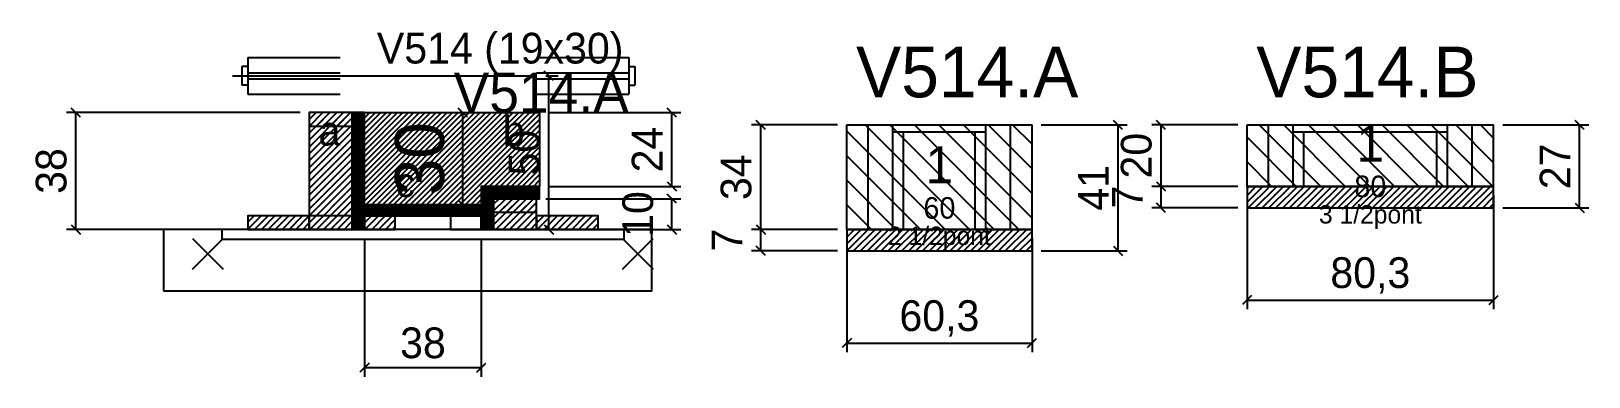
# Model space of a CAD drawing. Extents: x -69 to 439, y -82 to 31.
import ezdxf
from ezdxf.enums import TextEntityAlignment as Align

# ---------------------------------------------------------------- set-up
doc = ezdxf.new("R2010")
doc.units = 0
for name, color, linetype in [('5', 5, 'Continuous'), ('barrote', 126, 'Continuous'), ('CONCRETO', 251, 'Continuous'), ('COTA', 241, 'Continuous'), ('Cota Seção (2x)', 241, 'Continuous'), ('detalhes', 7, 'Continuous'), ('Hachura', 251, 'Continuous'), ('Madeira', 126, 'Continuous'), ('NOMENCLATURA', 7, 'Continuous'), ('Painéis', 200, 'Continuous'), ('presilha', 224, 'Continuous'), ('Reaproveitamento', 30, 'Continuous'), ('SARR_2.2x7', 40, 'Continuous'), ('SARR_3.5x7', 81, 'Continuous'), ('SCO-___-LAJ', 224, 'Continuous'), ('TENSOR', 224, 'Continuous'), ('texto', 7, 'Continuous'), ('Texto Seção', 7, 'Continuous')]:
    doc.layers.add(name, color=color, linetype=linetype)
doc.dimstyles.new('PAINEL', dxfattribs={"dimtxt": 10, "dimasz": 3, "dimexe": 3, "dimexo": 3, "dimgap": 3, "dimtad": 1, "dimblk": 'OBLIQUE', "dimblk1": 'OBLIQUE', "dimcen": 2.5, "dimclrd": 4, "dimclre": 4, "dimclrt": 240, "dimazin": 3, "dimtfac": 1, "dimtmove": 0, "dimatfit": 3})
doc.dimstyles.new('SECAO2X', dxfattribs={"dimtxt": 16, "dimasz": 3, "dimexe": 3, "dimexo": 3, "dimgap": 3, "dimtad": 1, "dimblk": 'OBLIQUE', "dimblk1": 'OBLIQUE', "dimcen": 2.5, "dimclrd": 4, "dimclre": 4, "dimclrt": 240, "dimazin": 3, "dimtfac": 1, "dimtmove": 0, "dimatfit": 3})

# ---------------------------------------------------------------- blocks, each defined once
blk = doc.blocks.new('_OBLIQUE')
at = {"color": 0, "linetype": 'BYBLOCK'}
blk.add_line((-0.5, -0.5), (0.5, 0.5), dxfattribs=at)

msp = doc.modelspace()

# ---------------------------------------------------------------- hatches: boundary and pattern name
at = {"layer": 'COTA'}
h = msp.add_hatch(dxfattribs=at)
h.set_pattern_fill('ANSI31', scale=0.4)
h.paths.add_polyline_path([(40, -26), (40, 4), (97, 4), (97, -20), (78, -20), (78, -26)])
h = msp.add_hatch(dxfattribs=at)
h.set_pattern_fill('ANSI31', scale=0.5)
h.paths.add_polyline_path([(327.3, -27), (407.6, -27), (407.6, -20), (327.3, -20)])
h = msp.add_hatch(dxfattribs=at)
h.set_pattern_fill('ANSI31', scale=0.5)
h.paths.add_polyline_path([(197, -41), (257.3, -41), (257.3, -34), (197, -34)])
at = {"layer": 'Hachura'}
h = msp.add_hatch(dxfattribs=at)
h.set_pattern_fill('ANSI31', scale=0.5)
h.paths.add_polyline_path([(22, -34), (36, -34), (36, 4), (22, 4)])
h = msp.add_hatch(dxfattribs=at)
h.set_pattern_fill('ANSI31', scale=0.5)
h.paths.add_polyline_path([(22, -0.4), (36, -0.4), (36, 4), (22, 4)])
h = msp.add_hatch(dxfattribs=at)
h.set_pattern_fill('SOLID')
h.paths.add_polyline_path([(36, -34), (40, -34), (40, 4), (36, 4)])
h = msp.add_hatch(dxfattribs=at)
h.set_pattern_fill('SOLID')
h.paths.add_polyline_path([(78, -24), (97, -24), (97, -20), (78, -20)])
h = msp.add_hatch(dxfattribs=at)
h.set_pattern_fill('SOLID')
h.paths.add_polyline_path([(78, -34), (82, -34), (82, -24), (78, -24)])
h = msp.add_hatch(dxfattribs=at)
h.set_pattern_fill('ANSI31', scale=0.5)
h.paths.add_polyline_path([(82, -34), (96, -34), (96, -24), (82, -24)])
h = msp.add_hatch(dxfattribs=at)
h.set_pattern_fill('ANSI31', scale=0.5)
h.paths.add_polyline_path([(82, -28.4), (96, -28.4), (96, -24), (82, -24)])
h = msp.add_hatch(dxfattribs=at)
h.set_pattern_fill('ANSI31', scale=0.5)
h.paths.add_polyline_path([(2, -34), (22, -34), (22, -29.6), (2, -29.6)])
h = msp.add_hatch(dxfattribs=at)
h.set_pattern_fill('SOLID')
h.paths.add_polyline_path([(40, -29.6), (78, -29.6), (78, -26), (40, -26)])
h = msp.add_hatch(dxfattribs=at)
h.set_pattern_fill('ANSI31', scale=0.5)
h.paths.add_polyline_path([(40, -34), (50, -34), (50, -29.6), (40, -29.6)])
h = msp.add_hatch(dxfattribs=at)
h.set_pattern_fill('ANSI31', scale=0.5)
h.paths.add_polyline_path([(96, -34), (116, -34), (116, -29.6), (96, -29.6)])

# ---------------------------------------------------------------- linework, layer by layer
for p, q in [((2, 22), (32, 22)), ((2, 22), (2, 10)), ((96, 22), (126, 22)), ((126, 22), (126, 10)), ((0, 19), (0, 13)), ((2, 19), (0, 19)), ((2, 17), (32, 17)), ((96, 17), (126, 17)), ((126, 19), (128, 19)), ((128, 19), (128, 13)), ((2, 13), (0, 13)), ((2, 15), (32, 15)), ((96, 15), (126, 15)), ((126, 13), (128, 13)), ((2, 10), (32, 10)), ((96, 10), (126, 10))]:
    msp.add_line(p, q)
at = {"layer": 'barrote'}
msp.add_lwpolyline([(-25.5, -54), (133.5, -54), (133.5, -34), (-25.5, -34)], close=True, dxfattribs=at)
at = {"layer": 'CONCRETO'}
msp.add_lwpolyline([(40, -26), (40, 4), (97, 4), (97, -20), (78, -20), (78, -26)], close=True, dxfattribs=at)
at = {"layer": 'Madeira'}
for points in [[(22, -34), (36, -34), (36, 4), (22, 4)], [(22, -0.4), (36, -0.4), (36, 4), (22, 4)], [(82, -34), (96, -34), (96, -24), (82, -24)], [(82, -28.4), (96, -28.4), (96, -24), (82, -24)], [(2, -34), (22, -34), (22, -29.6), (2, -29.6)], [(22, -34), (36, -34), (36, -29.6), (22, -29.6)], [(40, -34), (50, -34), (50, -29.6), (40, -29.6)], [(68, -34), (78, -34), (78, -29.6), (68, -29.6)], [(96, -34), (116, -34), (116, -29.6), (96, -29.6)]]:
    msp.add_lwpolyline(points, close=True, dxfattribs=at)
at = {"layer": 'Painéis'}
for p, q in [((197, 0), (257.3, 0)), ((197, -34), (197, 0)), ((257.3, -34), (257.3, 0)), ((327.3, 0), (407.6, 0)), ((327.3, -20), (327.3, 0)), ((407.6, -20), (407.6, 0)), ((327.3, -20), (407.6, -20)), ((197, -34), (257.3, -34))]:
    msp.add_line(p, q, dxfattribs=at)
for points in [[(36, -34), (40, -34), (40, 4), (36, 4)], [(78, -24), (97, -24), (97, -20), (78, -20)], [(78, -34), (82, -34), (82, -24), (78, -24)], [(40, -29.6), (78, -29.6), (78, -26), (40, -26)]]:
    msp.add_lwpolyline(points, close=True, dxfattribs=at)
at = {"layer": 'presilha'}
for p, q in [((-16, -47), (-6, -37)), ((-16, -37), (-6, -47)), ((124, -47), (134, -37)), ((124, -37), (134, -47))]:
    msp.add_line(p, q, dxfattribs=at)
at = {"layer": 'Reaproveitamento', "color": 30}
for p, q in [((237, -34), (203, 0)), ((245, -34), (211, 0)), ((253, -34), (219, 0)), ((257.3, -30.3), (227, 0)), ((257.3, -22.3), (235, 0)), ((257.3, -14.3), (243, 0)), ((257.3, -6.3), (251, 0)), ((351.3, -20), (331.3, 0)), ((359.3, -20), (339.3, 0)), ((367.3, -20), (347.3, 0)), ((375.3, -20), (355.3, 0)), ((383.3, -20), (363.3, 0)), ((391.3, -20), (371.3, 0)), ((399.3, -20), (379.3, 0)), ((407.3, -20), (387.3, 0)), ((407.6, -12.3), (395.3, 0)), ((407.6, -4.3), (403.3, 0)), ((229, -34), (197, -2)), ((343.3, -20), (327.3, -4)), ((221, -34), (197, -10)), ((335.3, -20), (327.3, -12)), ((213, -34), (197, -18)), ((327.3, -20), (327.3, -20)), ((205, -34), (197, -26)), ((197, -34), (197, -34))]:
    msp.add_line(p, q, dxfattribs=at)
at = {"layer": 'SARR_2.2x7'}
for p, q in [((204, -34), (204, 0)), ((250.3, -34), (250.3, 0)), ((334.3, -20), (334.3, 0)), ((400.6, -20), (400.6, 0)), ((212, -2.2), (242.3, -2.2)), ((342.3, -2.2), (392.6, -2.2))]:
    msp.add_line(p, q, dxfattribs=at)
at = {"layer": 'SARR_3.5x7'}
for p, q in [((212, -34), (212, 0)), ((242.3, -34), (242.3, 0)), ((342.3, -20), (342.3, 0)), ((392.6, -20), (392.6, 0)), ((215.5, -34), (215.5, -2.2)), ((238.8, -34), (238.8, -2.2)), ((345.8, -20), (345.8, -2.2)), ((389.1, -20), (389.1, -2.2)), ((342.3, -20), (345.8, -20)), ((389.1, -20), (392.6, -20)), ((212, -34), (215.5, -34)), ((238.8, -34), (242.3, -34))]:
    msp.add_line(p, q, dxfattribs=at)
at = {"layer": 'SCO-___-LAJ'}
for points in [[(327.3, -27), (407.6, -27), (407.6, -20), (327.3, -20)], [(-6.5, -37.2), (124.5, -37.2), (124.5, -34), (-6.5, -34)], [(197, -41), (257.3, -41), (257.3, -34), (197, -34)]]:
    msp.add_lwpolyline(points, close=True, dxfattribs=at)
at = {"layer": 'TENSOR'}
msp.add_line((-3, 16), (95, 16), dxfattribs=at)

# ---------------------------------------------------------------- texts
at = {"layer": '5'}
for s, height, p in [('1', 12, (367.45, -6)), ('1', 12, (227.15, -13)), ('80', 7, (367.45, -20)), ('60', 7, (227.15, -27))]:
    msp.add_text(s, height=height, dxfattribs=at).set_placement(p, align=Align.MIDDLE_CENTER)
at = {"layer": 'detalhes'}
for s, p in [('a', (25, -6.7)), ('b', (85, -6.7)), ('c', (50, -23.5))]:
    msp.add_text(s, height=9.6, dxfattribs=at).set_placement(p)
at = {"layer": 'NOMENCLATURA'}
for s, p in [('V514.A', (200, 9)), ('V514.B', (330.3, 9))]:
    msp.add_text(s, height=16.5, dxfattribs=at).set_placement(p)
at = {"layer": 'texto', "char_height": 6, "attachment_point": 5}
for s, insert in [('3 1/2pont', (367.45, -30)), ('2 1/2pont', (227.15, -37))]:
    msp.add_mtext(s, dxfattribs=dict(at, insert=insert))
at = {"layer": 'Texto Seção'}
for s, height, p in [('V514 (19x30)', 10, (44, 20)), ('V514.A', 13, (69, 4))]:
    msp.add_text(s, height=height, dxfattribs=at).set_placement(p)

# ---------------------------------------------------------------- dimensions: what is measured, and where the dimension line sits
at = {"layer": 'COTA'}
for base, p1, p2 in [((100, -34), (96, -34), (96, 16)), ((-54, -34), (2, -34), (22, 4)), ((140, -20), (97, -20), (97, 4)), ((169, -34), (197, -34), (197, 0)), ((285.3, -41), (257.3, -41), (257.3, 0)), ((299.3, -20), (327.3, -20), (327.3, 0)), ((435.6, -27), (407.6, -27), (407.6, 0)), ((299.3, -27), (327.3, -27), (327.3, -20)), ((140, -34), (96, -34), (96, -24)), ((169, -41), (197, -41), (197, -34))]:
    msp.add_linear_dim(base=base, p1=p1, p2=p2, angle=90, dimstyle='PAINEL', dxfattribs=at).render()
for base, p1, p2 in [((327.3, -57), (327.3, -20), (407.6, -20)), ((40, -79), (40, -34), (78, -34)), ((197, -71), (197, -34), (257.3, -34))]:
    msp.add_linear_dim(base=base, p1=p1, p2=p2, dimstyle='PAINEL', dxfattribs=at).render()
at = {"layer": 'Cota Seção (2x)'}
msp.add_linear_dim(base=(72, -26), p1=(40, -26), p2=(40, 4), angle=90, dimstyle='SECAO2X', dxfattribs=at).render()

doc.saveas('drawing.dxf')
